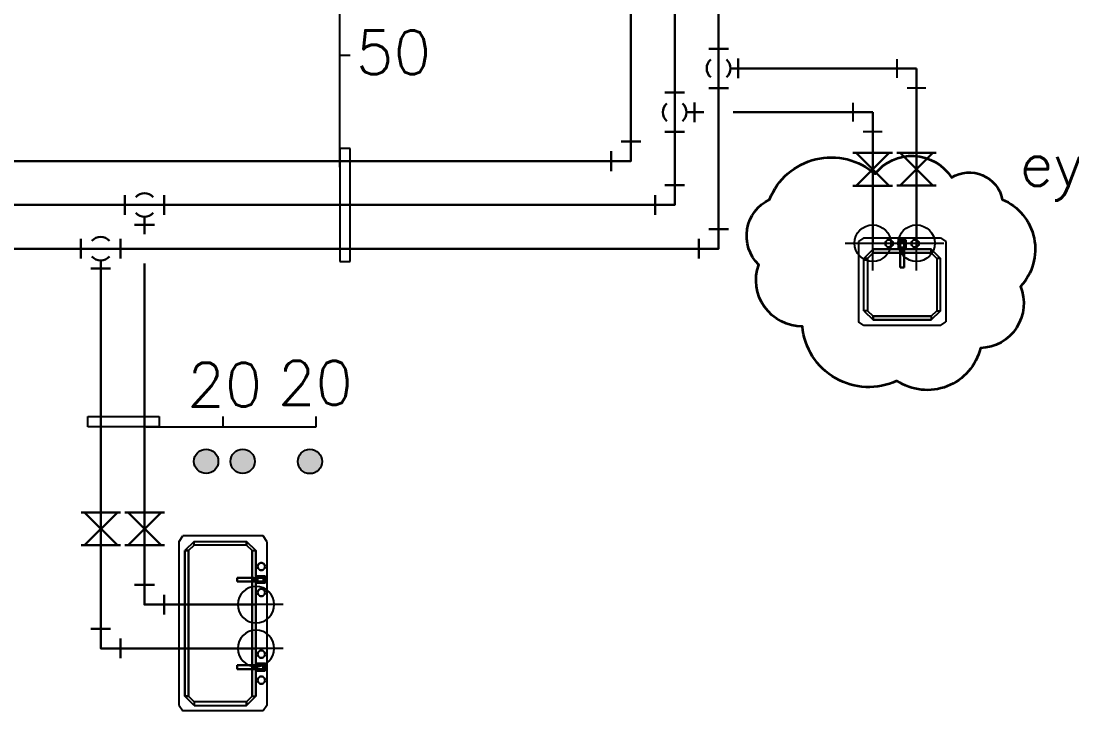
# Model space of a CAD drawing. Header units: millimetres. Extents: x 98929 to 11941380, y 952 to 54154.
# Drawn here: x 261771 to 268967, y 25506 to 30232 of the extents above; entities that cross this region are included whole.
import ezdxf
from ezdxf.enums import TextEntityAlignment as Align

# ---------------------------------------------------------------- set-up
doc = ezdxf.new("R2010")
doc.units = ezdxf.units.MM
doc.linetypes.add('HIDDEN', pattern=[0.375, 0.25, -0.125])
doc.linetypes.add('PHANTOM', pattern=[63.5, 31.75, -6.35, 6.35, -6.35, 6.35, -6.35])
for name, color, linetype, lineweight in [('-급수', 3, 'Continuous', 30), ('-급탕', 2, 'Continuous', 30), ('-환탕', 4, 'Continuous', 30)]:
    doc.layers.add(name, color=color, linetype=linetype, lineweight=lineweight)
for name, color, linetype in [('1', 1, 'Continuous'), ('5TXT', 7, 'Continuous'), ('ex', 1, 'Continuous'), ('pipe', 3, 'Continuous'), ('VENT', 7, 'HIDDEN'), ('Y', 2, 'Continuous'), ('빌트인', 8, 'Continuous')]:
    doc.layers.add(name, color=color, linetype=linetype)
doc.styles.add('굴림', font='simple.shx', dxfattribs={"bigfont": 'whgtxt.shx'})

# ---------------------------------------------------------------- blocks, each defined once
blk = doc.blocks.new('SINK3')
at = {"layer": '빌트인', "linetype": 'Continuous'}
for p, q in [((-561.9, 0), (-600, -25.4)), ((-561.9, 0), (561.9, 0)), ((561.9, 0), (600, -25.4)), ((-600, -25.4), (-600, -574.6)), ((-413.7, -31.6), (-414.5, -38.2)), ((-414.5, -38.2), (-413.7, -31.6)), ((-413.7, -31.6), (-414.5, -38.2)), ((-414.5, -38.2), (-413.7, -31.6)), ((-414.5, -38.2), (-414.5, -38.2)), ((-414.5, -38.2), (-413.7, -44.8)), ((-414.5, -38.2), (-414.5, -38.2)), ((-413.7, -44.8), (-414.5, -38.2)), ((-414.5, -38.2), (-413.7, -44.8)), ((-413.7, -44.8), (-414.5, -38.2)), ((-411.1, -25.4), (-413.7, -31.6)), ((-413.7, -31.6), (-411.1, -25.4)), ((-411.1, -25.4), (-413.7, -31.6)), ((-413.7, -31.6), (-411.1, -25.4)), ((-413.7, -31.6), (-413.7, -31.6)), ((-413.7, -31.6), (-413.7, -31.6)), ((-413.7, -44.8), (-413.7, -44.8)), ((-413.7, -44.8), (-411.1, -51)), ((-413.7, -44.8), (-413.7, -44.8)), ((-411.1, -51), (-413.7, -44.8)), ((-413.7, -44.8), (-411.1, -51)), ((-411.1, -51), (-413.7, -44.8)), ((-407.1, -20.2), (-411.1, -25.4)), ((-411.1, -25.4), (-407.1, -20.2)), ((-407.1, -20.2), (-411.1, -25.4)), ((-411.1, -25.4), (-407.1, -20.2)), ((-411.1, -25.4), (-411.1, -25.4)), ((-411.1, -25.4), (-411.1, -25.4)), ((-411.1, -51), (-411.1, -51)), ((-411.1, -51), (-407.1, -56.2)), ((-411.1, -51), (-411.1, -51)), ((-407.1, -56.2), (-411.1, -51)), ((-411.1, -51), (-407.1, -56.2)), ((-407.1, -56.2), (-411.1, -51)), ((-401.8, -16.2), (-407.1, -20.2)), ((-407.1, -20.2), (-401.8, -16.2)), ((-401.8, -16.2), (-407.1, -20.2)), ((-407.1, -20.2), (-401.8, -16.2)), ((-407.1, -20.2), (-407.1, -20.2)), ((-407.1, -20.2), (-407.1, -20.2)), ((-407.1, -56.2), (-407.1, -56.2)), ((-407.1, -56.2), (-401.8, -60.2)), ((-407.1, -56.2), (-407.1, -56.2)), ((-401.8, -60.2), (-407.1, -56.2)), ((-407.1, -56.2), (-401.8, -60.2)), ((-401.8, -60.2), (-407.1, -56.2)), ((-395.6, -13.6), (-401.8, -16.2)), ((-401.8, -16.2), (-395.6, -13.6)), ((-395.6, -13.6), (-401.8, -16.2)), ((-401.8, -16.2), (-395.6, -13.6)), ((-401.8, -16.2), (-401.8, -16.2)), ((-401.8, -16.2), (-401.8, -16.2)), ((-401.8, -60.2), (-401.8, -60.2)), ((-401.8, -60.2), (-395.6, -62.8)), ((-401.8, -60.2), (-401.8, -60.2)), ((-395.6, -62.8), (-401.8, -60.2)), ((-401.8, -60.2), (-395.6, -62.8)), ((-395.6, -62.8), (-401.8, -60.2)), ((-389.1, -12.8), (-395.6, -13.6)), ((-395.6, -13.6), (-389.1, -12.8)), ((-389.1, -12.8), (-395.6, -13.6)), ((-395.6, -13.6), (-389.1, -12.8)), ((-395.6, -13.6), (-395.6, -13.6)), ((-395.6, -13.6), (-395.6, -13.6)), ((-395.6, -62.8), (-395.6, -62.8)), ((-395.6, -62.8), (-389.1, -63.6)), ((-395.6, -62.8), (-395.6, -62.8)), ((-389.1, -63.6), (-395.6, -62.8)), ((-395.6, -62.8), (-389.1, -63.6)), ((-389.1, -63.6), (-395.6, -62.8)), ((-382.5, -13.6), (-389.1, -12.8)), ((-389.1, -12.8), (-389.1, -12.8)), ((-389.1, -12.8), (-382.5, -13.6)), ((-382.5, -13.6), (-389.1, -12.8)), ((-389.1, -12.8), (-382.5, -13.6)), ((-389.1, -12.8), (-389.1, -12.8)), ((-389.1, -63.6), (-382.5, -62.8)), ((-382.5, -62.8), (-389.1, -63.6)), ((-389.1, -63.6), (-382.5, -62.8)), ((-382.5, -62.8), (-389.1, -63.6)), ((-389.1, -63.6), (-389.1, -63.6)), ((-389.1, -63.6), (-389.1, -63.6)), ((-376.3, -16.2), (-382.5, -13.6)), ((-382.5, -13.6), (-382.5, -13.6)), ((-382.5, -13.6), (-376.3, -16.2)), ((-376.3, -16.2), (-382.5, -13.6)), ((-382.5, -13.6), (-376.3, -16.2)), ((-382.5, -13.6), (-382.5, -13.6)), ((-382.5, -62.8), (-376.3, -60.2)), ((-376.3, -60.2), (-382.5, -62.8)), ((-382.5, -62.8), (-376.3, -60.2)), ((-376.3, -60.2), (-382.5, -62.8)), ((-382.5, -62.8), (-382.5, -62.8)), ((-382.5, -62.8), (-382.5, -62.8)), ((-371.1, -20.2), (-376.3, -16.2)), ((-376.3, -16.2), (-376.3, -16.2)), ((-376.3, -16.2), (-371.1, -20.2)), ((-371.1, -20.2), (-376.3, -16.2)), ((-376.3, -16.2), (-371.1, -20.2)), ((-376.3, -16.2), (-376.3, -16.2)), ((-376.3, -60.2), (-371.1, -56.2)), ((-371.1, -56.2), (-376.3, -60.2)), ((-376.3, -60.2), (-371.1, -56.2)), ((-371.1, -56.2), (-376.3, -60.2)), ((-376.3, -60.2), (-376.3, -60.2)), ((-376.3, -60.2), (-376.3, -60.2)), ((-367.1, -25.4), (-371.1, -20.2)), ((-371.1, -20.2), (-371.1, -20.2)), ((-371.1, -20.2), (-367.1, -25.4)), ((-367.1, -25.4), (-371.1, -20.2)), ((-371.1, -20.2), (-367.1, -25.4)), ((-371.1, -20.2), (-371.1, -20.2)), ((-371.1, -56.2), (-367.1, -51)), ((-367.1, -51), (-371.1, -56.2)), ((-371.1, -56.2), (-367.1, -51)), ((-367.1, -51), (-371.1, -56.2)), ((-371.1, -56.2), (-371.1, -56.2)), ((-371.1, -56.2), (-371.1, -56.2)), ((-364.5, -31.6), (-367.1, -25.4)), ((-367.1, -25.4), (-367.1, -25.4)), ((-367.1, -25.4), (-364.5, -31.6)), ((-364.5, -31.6), (-367.1, -25.4)), ((-367.1, -25.4), (-364.5, -31.6)), ((-367.1, -25.4), (-367.1, -25.4)), ((-367.1, -51), (-364.5, -44.8)), ((-364.5, -44.8), (-367.1, -51)), ((-367.1, -51), (-364.5, -44.8)), ((-364.5, -44.8), (-367.1, -51)), ((-367.1, -51), (-367.1, -51)), ((-367.1, -51), (-367.1, -51)), ((-363.6, -38.2), (-364.5, -31.6)), ((-364.5, -31.6), (-364.5, -31.6)), ((-364.5, -31.6), (-363.6, -38.2)), ((-363.6, -38.2), (-364.5, -31.6)), ((-364.5, -31.6), (-363.6, -38.2)), ((-364.5, -31.6), (-364.5, -31.6)), ((-364.5, -44.8), (-363.6, -38.2)), ((-363.6, -38.2), (-364.5, -44.8)), ((-364.5, -44.8), (-363.6, -38.2)), ((-363.6, -38.2), (-364.5, -44.8)), ((-364.5, -44.8), (-364.5, -44.8)), ((-364.5, -44.8), (-364.5, -44.8)), ((-363.6, -38.2), (-363.6, -38.2)), ((-363.6, -38.2), (-363.6, -38.2)), ((-312.8, -25.4), (-325.4, -12.8)), ((-325.4, -12.8), (-274.6, -12.8)), ((-325.4, -76.4), (-325.4, -12.8)), ((-312.8, -25.4), (-325.4, -12.8)), ((-325.4, -76.4), (-312.8, -63.6)), ((-312.8, -63.6), (-325.4, -76.4)), ((-312.8, -89.1), (-312.8, -25.4)), ((-312.8, -25.4), (-287.2, -25.4)), ((-312.8, -25.4), (-312.8, -63.6)), ((-312.8, -89.1), (-312.8, -25.4)), ((-312.8, -25.4), (-287.2, -25.4)), ((-312.8, -101.8), (-312.8, -63.6)), ((-312.8, -63.6), (-287.2, -63.6)), ((-312.8, -101.8), (-312.8, -63.6)), ((-312.8, -63.6), (-287.2, -63.6)), ((-287.2, -25.4), (-274.6, -12.8)), ((-287.2, -25.4), (-274.6, -12.8)), ((-287.2, -25.4), (-287.2, -89.1)), ((-287.2, -25.4), (-287.2, -63.6)), ((-287.2, -89.1), (-287.2, -25.4)), ((-287.2, -63.6), (-287.2, -101.8)), ((-287.2, -63.6), (-287.2, -101.8)), ((-287.2, -63.6), (-274.6, -76.4)), ((-274.6, -76.4), (-287.2, -63.6)), ((-274.6, -12.8), (-274.6, -76.4)), ((-235.5, -31.6), (-236.4, -38.2)), ((-236.4, -38.2), (-235.5, -31.6)), ((-235.5, -31.6), (-236.4, -38.2)), ((-236.4, -38.2), (-235.5, -31.6)), ((-236.4, -38.2), (-236.4, -38.2)), ((-236.4, -38.2), (-235.5, -44.8)), ((-236.4, -38.2), (-236.4, -38.2)), ((-235.5, -44.8), (-236.4, -38.2)), ((-236.4, -38.2), (-235.5, -44.8)), ((-235.5, -44.8), (-236.4, -38.2)), ((-232.9, -25.4), (-235.5, -31.6)), ((-235.5, -31.6), (-232.9, -25.4)), ((-232.9, -25.4), (-235.5, -31.6)), ((-235.5, -31.6), (-232.9, -25.4)), ((-235.5, -31.6), (-235.5, -31.6)), ((-235.5, -31.6), (-235.5, -31.6)), ((-235.5, -44.8), (-235.5, -44.8)), ((-235.5, -44.8), (-232.9, -51)), ((-235.5, -44.8), (-235.5, -44.8)), ((-232.9, -51), (-235.5, -44.8)), ((-235.5, -44.8), (-232.9, -51)), ((-232.9, -51), (-235.5, -44.8)), ((-228.9, -20.2), (-232.9, -25.4)), ((-232.9, -25.4), (-228.9, -20.2)), ((-228.9, -20.2), (-232.9, -25.4)), ((-232.9, -25.4), (-228.9, -20.2)), ((-232.9, -25.4), (-232.9, -25.4)), ((-232.9, -25.4), (-232.9, -25.4)), ((-232.9, -51), (-232.9, -51)), ((-232.9, -51), (-228.9, -56.2)), ((-232.9, -51), (-232.9, -51)), ((-228.9, -56.2), (-232.9, -51)), ((-232.9, -51), (-228.9, -56.2)), ((-228.9, -56.2), (-232.9, -51)), ((-223.7, -16.2), (-228.9, -20.2)), ((-228.9, -20.2), (-223.7, -16.2)), ((-223.7, -16.2), (-228.9, -20.2)), ((-228.9, -20.2), (-223.7, -16.2)), ((-228.9, -20.2), (-228.9, -20.2)), ((-228.9, -20.2), (-228.9, -20.2)), ((-228.9, -56.2), (-228.9, -56.2)), ((-228.9, -56.2), (-223.7, -60.2)), ((-228.9, -56.2), (-228.9, -56.2)), ((-223.7, -60.2), (-228.9, -56.2)), ((-228.9, -56.2), (-223.7, -60.2)), ((-223.7, -60.2), (-228.9, -56.2)), ((-217.5, -13.6), (-223.7, -16.2)), ((-223.7, -16.2), (-217.5, -13.6)), ((-217.5, -13.6), (-223.7, -16.2)), ((-223.7, -16.2), (-217.5, -13.6)), ((-223.7, -16.2), (-223.7, -16.2)), ((-223.7, -16.2), (-223.7, -16.2)), ((-223.7, -60.2), (-223.7, -60.2)), ((-223.7, -60.2), (-217.5, -62.8)), ((-223.7, -60.2), (-223.7, -60.2)), ((-217.5, -62.8), (-223.7, -60.2)), ((-223.7, -60.2), (-217.5, -62.8)), ((-217.5, -62.8), (-223.7, -60.2)), ((-210.9, -12.8), (-217.5, -13.6)), ((-217.5, -13.6), (-210.9, -12.8)), ((-210.9, -12.8), (-217.5, -13.6)), ((-217.5, -13.6), (-210.9, -12.8)), ((-217.5, -13.6), (-217.5, -13.6)), ((-217.5, -13.6), (-217.5, -13.6)), ((-217.5, -62.8), (-217.5, -62.8)), ((-217.5, -62.8), (-210.9, -63.6)), ((-217.5, -62.8), (-217.5, -62.8)), ((-217.5, -62.8), (-210.9, -63.6)), ((-210.9, -63.6), (-217.5, -62.8)), ((-217.5, -62.8), (-210.9, -63.6)), ((-204.4, -13.6), (-210.9, -12.8)), ((-210.9, -12.8), (-210.9, -12.8)), ((-210.9, -12.8), (-204.4, -13.6)), ((-204.4, -13.6), (-210.9, -12.8)), ((-210.9, -12.8), (-204.4, -13.6)), ((-210.9, -12.8), (-210.9, -12.8)), ((-210.9, -63.6), (-204.4, -62.8)), ((-204.4, -62.8), (-210.9, -63.6)), ((-210.9, -63.6), (-204.4, -62.8)), ((-204.4, -62.8), (-210.9, -63.6)), ((-210.9, -63.6), (-210.9, -63.6)), ((-210.9, -63.6), (-210.9, -63.6)), ((-198.2, -16.2), (-204.4, -13.6)), ((-204.4, -13.6), (-204.4, -13.6)), ((-204.4, -13.6), (-198.2, -16.2)), ((-198.2, -16.2), (-204.4, -13.6)), ((-204.4, -13.6), (-198.2, -16.2)), ((-204.4, -13.6), (-204.4, -13.6)), ((-204.4, -62.8), (-198.2, -60.2)), ((-198.2, -60.2), (-204.4, -62.8)), ((-204.4, -62.8), (-198.2, -60.2)), ((-198.2, -60.2), (-204.4, -62.8)), ((-204.4, -62.8), (-204.4, -62.8)), ((-204.4, -62.8), (-204.4, -62.8)), ((-192.9, -20.2), (-198.2, -16.2)), ((-198.2, -16.2), (-198.2, -16.2)), ((-198.2, -16.2), (-192.9, -20.2)), ((-192.9, -20.2), (-198.2, -16.2)), ((-198.2, -16.2), (-192.9, -20.2)), ((-198.2, -16.2), (-198.2, -16.2)), ((-198.2, -60.2), (-192.9, -56.2)), ((-192.9, -56.2), (-198.2, -60.2)), ((-198.2, -60.2), (-192.9, -56.2)), ((-192.9, -56.2), (-198.2, -60.2)), ((-198.2, -60.2), (-198.2, -60.2)), ((-198.2, -60.2), (-198.2, -60.2)), ((-188.9, -25.4), (-192.9, -20.2)), ((-192.9, -20.2), (-192.9, -20.2)), ((-192.9, -20.2), (-188.9, -25.4)), ((-188.9, -25.4), (-192.9, -20.2)), ((-192.9, -20.2), (-188.9, -25.4)), ((-192.9, -20.2), (-192.9, -20.2)), ((-192.9, -56.2), (-188.9, -51)), ((-188.9, -51), (-192.9, -56.2)), ((-192.9, -56.2), (-188.9, -51)), ((-188.9, -51), (-192.9, -56.2)), ((-192.9, -56.2), (-192.9, -56.2)), ((-192.9, -56.2), (-192.9, -56.2)), ((-186.3, -31.6), (-188.9, -25.4)), ((-188.9, -25.4), (-188.9, -25.4)), ((-188.9, -25.4), (-186.3, -31.6)), ((-186.3, -31.6), (-188.9, -25.4)), ((-188.9, -25.4), (-186.3, -31.6)), ((-188.9, -25.4), (-188.9, -25.4)), ((-188.9, -51), (-186.3, -44.8)), ((-186.3, -44.8), (-188.9, -51)), ((-188.9, -51), (-186.3, -44.8)), ((-186.3, -44.8), (-188.9, -51)), ((-188.9, -51), (-188.9, -51)), ((-188.9, -51), (-188.9, -51)), ((-185.5, -38.2), (-186.3, -31.6)), ((-186.3, -31.6), (-186.3, -31.6)), ((-186.3, -31.6), (-185.5, -38.2)), ((-185.5, -38.2), (-186.3, -31.6)), ((-186.3, -31.6), (-185.5, -38.2)), ((-186.3, -31.6), (-186.3, -31.6)), ((-186.3, -44.8), (-185.5, -38.2)), ((-185.5, -38.2), (-186.3, -44.8)), ((-186.3, -44.8), (-185.5, -38.2)), ((-185.5, -38.2), (-186.3, -44.8)), ((-186.3, -44.8), (-186.3, -44.8)), ((-186.3, -44.8), (-186.3, -44.8)), ((-185.5, -38.2), (-185.5, -38.2)), ((-185.5, -38.2), (-185.5, -38.2)), ((185.5, -38.2), (186.3, -31.6)), ((186.3, -31.6), (185.5, -38.2)), ((185.5, -38.2), (186.3, -31.6)), ((186.3, -31.6), (185.5, -38.2)), ((186.3, -44.8), (185.5, -38.2)), ((185.5, -38.2), (185.5, -38.2)), ((185.5, -38.2), (186.3, -44.8)), ((186.3, -44.8), (185.5, -38.2)), ((185.5, -38.2), (186.3, -44.8)), ((185.5, -38.2), (185.5, -38.2)), ((186.3, -31.6), (188.9, -25.4)), ((188.9, -25.4), (186.3, -31.6)), ((186.3, -31.6), (188.9, -25.4)), ((188.9, -25.4), (186.3, -31.6)), ((186.3, -31.6), (186.3, -31.6)), ((186.3, -31.6), (186.3, -31.6)), ((188.9, -51), (186.3, -44.8)), ((186.3, -44.8), (186.3, -44.8)), ((186.3, -44.8), (188.9, -51)), ((188.9, -51), (186.3, -44.8)), ((186.3, -44.8), (188.9, -51)), ((186.3, -44.8), (186.3, -44.8)), ((188.9, -25.4), (192.9, -20.2)), ((192.9, -20.2), (188.9, -25.4)), ((188.9, -25.4), (192.9, -20.2)), ((192.9, -20.2), (188.9, -25.4)), ((188.9, -25.4), (188.9, -25.4)), ((188.9, -25.4), (188.9, -25.4)), ((192.9, -56.2), (188.9, -51)), ((188.9, -51), (188.9, -51)), ((188.9, -51), (192.9, -56.2)), ((192.9, -56.2), (188.9, -51)), ((188.9, -51), (192.9, -56.2)), ((188.9, -51), (188.9, -51)), ((192.9, -20.2), (198.2, -16.2)), ((198.2, -16.2), (192.9, -20.2)), ((192.9, -20.2), (198.2, -16.2)), ((198.2, -16.2), (192.9, -20.2)), ((192.9, -20.2), (192.9, -20.2)), ((192.9, -20.2), (192.9, -20.2)), ((198.2, -60.2), (192.9, -56.2)), ((192.9, -56.2), (192.9, -56.2)), ((192.9, -56.2), (198.2, -60.2)), ((198.2, -60.2), (192.9, -56.2)), ((192.9, -56.2), (198.2, -60.2)), ((192.9, -56.2), (192.9, -56.2)), ((198.2, -16.2), (204.4, -13.6)), ((204.4, -13.6), (198.2, -16.2)), ((198.2, -16.2), (204.4, -13.6)), ((204.4, -13.6), (198.2, -16.2)), ((198.2, -16.2), (198.2, -16.2)), ((198.2, -16.2), (198.2, -16.2)), ((204.4, -62.8), (198.2, -60.2)), ((198.2, -60.2), (198.2, -60.2)), ((198.2, -60.2), (204.4, -62.8)), ((204.4, -62.8), (198.2, -60.2)), ((198.2, -60.2), (204.4, -62.8)), ((198.2, -60.2), (198.2, -60.2)), ((204.4, -13.6), (210.9, -12.8)), ((210.9, -12.8), (204.4, -13.6)), ((204.4, -13.6), (210.9, -12.8)), ((210.9, -12.8), (204.4, -13.6)), ((204.4, -13.6), (204.4, -13.6)), ((204.4, -13.6), (204.4, -13.6)), ((210.9, -63.6), (204.4, -62.8)), ((204.4, -62.8), (204.4, -62.8)), ((204.4, -62.8), (210.9, -63.6)), ((210.9, -63.6), (204.4, -62.8)), ((204.4, -62.8), (210.9, -63.6)), ((204.4, -62.8), (204.4, -62.8)), ((210.9, -12.8), (210.9, -12.8)), ((210.9, -12.8), (217.5, -13.6)), ((210.9, -12.8), (210.9, -12.8)), ((217.5, -13.6), (210.9, -12.8)), ((210.9, -12.8), (217.5, -13.6)), ((217.5, -13.6), (210.9, -12.8)), ((217.5, -62.8), (210.9, -63.6)), ((217.5, -62.8), (210.9, -63.6)), ((210.9, -63.6), (217.5, -62.8)), ((217.5, -62.8), (210.9, -63.6)), ((210.9, -63.6), (210.9, -63.6)), ((210.9, -63.6), (210.9, -63.6)), ((217.5, -13.6), (217.5, -13.6)), ((217.5, -13.6), (223.7, -16.2)), ((217.5, -13.6), (217.5, -13.6)), ((223.7, -16.2), (217.5, -13.6)), ((217.5, -13.6), (223.7, -16.2)), ((223.7, -16.2), (217.5, -13.6)), ((223.7, -60.2), (217.5, -62.8)), ((217.5, -62.8), (223.7, -60.2)), ((223.7, -60.2), (217.5, -62.8)), ((217.5, -62.8), (223.7, -60.2)), ((217.5, -62.8), (217.5, -62.8)), ((217.5, -62.8), (217.5, -62.8)), ((223.7, -16.2), (223.7, -16.2)), ((223.7, -16.2), (228.9, -20.2)), ((223.7, -16.2), (223.7, -16.2)), ((228.9, -20.2), (223.7, -16.2)), ((223.7, -16.2), (228.9, -20.2)), ((228.9, -20.2), (223.7, -16.2)), ((228.9, -56.2), (223.7, -60.2)), ((223.7, -60.2), (228.9, -56.2)), ((228.9, -56.2), (223.7, -60.2)), ((223.7, -60.2), (228.9, -56.2)), ((223.7, -60.2), (223.7, -60.2)), ((223.7, -60.2), (223.7, -60.2)), ((228.9, -20.2), (228.9, -20.2)), ((228.9, -20.2), (232.9, -25.4)), ((228.9, -20.2), (228.9, -20.2)), ((232.9, -25.4), (228.9, -20.2)), ((228.9, -20.2), (232.9, -25.4)), ((232.9, -25.4), (228.9, -20.2)), ((232.9, -51), (228.9, -56.2)), ((228.9, -56.2), (232.9, -51)), ((232.9, -51), (228.9, -56.2)), ((228.9, -56.2), (232.9, -51)), ((228.9, -56.2), (228.9, -56.2)), ((228.9, -56.2), (228.9, -56.2)), ((232.9, -25.4), (232.9, -25.4)), ((232.9, -25.4), (235.5, -31.6)), ((232.9, -25.4), (232.9, -25.4)), ((235.5, -31.6), (232.9, -25.4)), ((232.9, -25.4), (235.5, -31.6)), ((235.5, -31.6), (232.9, -25.4)), ((235.5, -44.8), (232.9, -51)), ((232.9, -51), (235.5, -44.8)), ((235.5, -44.8), (232.9, -51)), ((232.9, -51), (235.5, -44.8)), ((232.9, -51), (232.9, -51)), ((232.9, -51), (232.9, -51)), ((235.5, -31.6), (235.5, -31.6)), ((235.5, -31.6), (236.4, -38.2)), ((235.5, -31.6), (235.5, -31.6)), ((236.4, -38.2), (235.5, -31.6)), ((235.5, -31.6), (236.4, -38.2)), ((236.4, -38.2), (235.5, -31.6)), ((236.4, -38.2), (235.5, -44.8)), ((235.5, -44.8), (236.4, -38.2)), ((236.4, -38.2), (235.5, -44.8)), ((235.5, -44.8), (236.4, -38.2)), ((235.5, -44.8), (235.5, -44.8)), ((235.5, -44.8), (235.5, -44.8)), ((236.4, -38.2), (236.4, -38.2)), ((236.4, -38.2), (236.4, -38.2)), ((287.2, -25.4), (274.6, -12.8)), ((325.4, -12.8), (274.6, -12.8)), ((274.6, -12.8), (274.6, -76.4)), ((287.2, -25.4), (274.6, -12.8)), ((287.2, -63.6), (274.6, -76.4)), ((274.6, -76.4), (287.2, -63.6)), ((287.2, -25.4), (287.2, -89.1)), ((312.8, -25.4), (287.2, -25.4)), ((287.2, -25.4), (287.2, -63.6)), ((287.2, -89.1), (287.2, -25.4)), ((312.8, -25.4), (287.2, -25.4)), ((287.2, -63.6), (287.2, -101.8)), ((312.8, -63.6), (287.2, -63.6)), ((287.2, -63.6), (287.2, -101.8)), ((312.8, -63.6), (287.2, -63.6)), ((312.8, -25.4), (325.4, -12.8)), ((312.8, -25.4), (325.4, -12.8)), ((312.8, -89.1), (312.8, -25.4)), ((312.8, -25.4), (312.8, -63.6)), ((312.8, -89.1), (312.8, -25.4)), ((312.8, -101.8), (312.8, -63.6)), ((312.8, -101.8), (312.8, -63.6)), ((325.4, -76.4), (312.8, -63.6)), ((312.8, -63.6), (325.4, -76.4)), ((325.4, -76.4), (325.4, -12.8)), ((363.6, -38.2), (364.5, -31.6)), ((364.5, -31.6), (363.6, -38.2)), ((363.6, -38.2), (364.5, -31.6)), ((364.5, -31.6), (363.6, -38.2)), ((364.5, -44.8), (363.6, -38.2)), ((363.6, -38.2), (363.6, -38.2)), ((363.6, -38.2), (364.5, -44.8)), ((364.5, -44.8), (363.6, -38.2)), ((363.6, -38.2), (364.5, -44.8)), ((363.6, -38.2), (363.6, -38.2)), ((364.5, -31.6), (367.1, -25.4)), ((367.1, -25.4), (364.5, -31.6)), ((364.5, -31.6), (367.1, -25.4)), ((367.1, -25.4), (364.5, -31.6)), ((364.5, -31.6), (364.5, -31.6)), ((364.5, -31.6), (364.5, -31.6)), ((367.1, -51), (364.5, -44.8)), ((364.5, -44.8), (364.5, -44.8)), ((364.5, -44.8), (367.1, -51)), ((367.1, -51), (364.5, -44.8)), ((364.5, -44.8), (367.1, -51)), ((364.5, -44.8), (364.5, -44.8)), ((367.1, -25.4), (371.1, -20.2)), ((371.1, -20.2), (367.1, -25.4)), ((367.1, -25.4), (371.1, -20.2)), ((371.1, -20.2), (367.1, -25.4)), ((367.1, -25.4), (367.1, -25.4)), ((367.1, -25.4), (367.1, -25.4)), ((371.1, -56.2), (367.1, -51)), ((367.1, -51), (367.1, -51)), ((367.1, -51), (371.1, -56.2)), ((371.1, -56.2), (367.1, -51)), ((367.1, -51), (371.1, -56.2)), ((367.1, -51), (367.1, -51)), ((371.1, -20.2), (376.3, -16.2)), ((376.3, -16.2), (371.1, -20.2)), ((371.1, -20.2), (376.3, -16.2)), ((376.3, -16.2), (371.1, -20.2)), ((371.1, -20.2), (371.1, -20.2)), ((371.1, -20.2), (371.1, -20.2)), ((376.3, -60.2), (371.1, -56.2)), ((371.1, -56.2), (371.1, -56.2)), ((371.1, -56.2), (376.3, -60.2)), ((376.3, -60.2), (371.1, -56.2)), ((371.1, -56.2), (376.3, -60.2)), ((371.1, -56.2), (371.1, -56.2)), ((376.3, -16.2), (382.5, -13.6)), ((382.5, -13.6), (376.3, -16.2)), ((376.3, -16.2), (382.5, -13.6)), ((382.5, -13.6), (376.3, -16.2)), ((376.3, -16.2), (376.3, -16.2)), ((376.3, -16.2), (376.3, -16.2)), ((382.5, -62.8), (376.3, -60.2)), ((376.3, -60.2), (376.3, -60.2)), ((376.3, -60.2), (382.5, -62.8)), ((382.5, -62.8), (376.3, -60.2)), ((376.3, -60.2), (382.5, -62.8)), ((376.3, -60.2), (376.3, -60.2)), ((382.5, -13.6), (389.1, -12.8)), ((389.1, -12.8), (382.5, -13.6)), ((382.5, -13.6), (389.1, -12.8)), ((389.1, -12.8), (382.5, -13.6)), ((382.5, -13.6), (382.5, -13.6)), ((382.5, -13.6), (382.5, -13.6)), ((389.1, -63.6), (382.5, -62.8)), ((382.5, -62.8), (382.5, -62.8)), ((382.5, -62.8), (389.1, -63.6)), ((389.1, -63.6), (382.5, -62.8)), ((382.5, -62.8), (389.1, -63.6)), ((382.5, -62.8), (382.5, -62.8)), ((389.1, -12.8), (389.1, -12.8)), ((389.1, -12.8), (395.6, -13.6)), ((389.1, -12.8), (389.1, -12.8)), ((395.6, -13.6), (389.1, -12.8)), ((389.1, -12.8), (395.6, -13.6)), ((395.6, -13.6), (389.1, -12.8)), ((395.6, -62.8), (389.1, -63.6)), ((389.1, -63.6), (395.6, -62.8)), ((395.6, -62.8), (389.1, -63.6)), ((389.1, -63.6), (395.6, -62.8)), ((389.1, -63.6), (389.1, -63.6)), ((389.1, -63.6), (389.1, -63.6)), ((395.6, -13.6), (395.6, -13.6)), ((395.6, -13.6), (401.8, -16.2)), ((395.6, -13.6), (395.6, -13.6)), ((401.8, -16.2), (395.6, -13.6)), ((395.6, -13.6), (401.8, -16.2)), ((401.8, -16.2), (395.6, -13.6)), ((401.8, -60.2), (395.6, -62.8)), ((395.6, -62.8), (401.8, -60.2)), ((401.8, -60.2), (395.6, -62.8)), ((395.6, -62.8), (401.8, -60.2)), ((395.6, -62.8), (395.6, -62.8)), ((395.6, -62.8), (395.6, -62.8)), ((401.8, -16.2), (401.8, -16.2)), ((401.8, -16.2), (407.1, -20.2)), ((401.8, -16.2), (401.8, -16.2)), ((407.1, -20.2), (401.8, -16.2)), ((401.8, -16.2), (407.1, -20.2)), ((407.1, -20.2), (401.8, -16.2)), ((407.1, -56.2), (401.8, -60.2)), ((401.8, -60.2), (407.1, -56.2)), ((407.1, -56.2), (401.8, -60.2)), ((401.8, -60.2), (407.1, -56.2)), ((401.8, -60.2), (401.8, -60.2)), ((401.8, -60.2), (401.8, -60.2)), ((407.1, -20.2), (407.1, -20.2)), ((407.1, -20.2), (411.1, -25.4)), ((407.1, -20.2), (407.1, -20.2)), ((411.1, -25.4), (407.1, -20.2)), ((407.1, -20.2), (411.1, -25.4)), ((411.1, -25.4), (407.1, -20.2)), ((411.1, -51), (407.1, -56.2)), ((407.1, -56.2), (411.1, -51)), ((411.1, -51), (407.1, -56.2)), ((407.1, -56.2), (411.1, -51)), ((407.1, -56.2), (407.1, -56.2)), ((407.1, -56.2), (407.1, -56.2)), ((411.1, -25.4), (411.1, -25.4)), ((411.1, -25.4), (413.7, -31.6)), ((411.1, -25.4), (411.1, -25.4)), ((413.7, -31.6), (411.1, -25.4)), ((411.1, -25.4), (413.7, -31.6)), ((413.7, -31.6), (411.1, -25.4)), ((413.7, -44.8), (411.1, -51)), ((411.1, -51), (413.7, -44.8)), ((413.7, -44.8), (411.1, -51)), ((411.1, -51), (413.7, -44.8)), ((411.1, -51), (411.1, -51)), ((411.1, -51), (411.1, -51)), ((413.7, -31.6), (413.7, -31.6)), ((413.7, -31.6), (414.5, -38.2)), ((413.7, -31.6), (413.7, -31.6)), ((414.5, -38.2), (413.7, -31.6)), ((413.7, -31.6), (414.5, -38.2)), ((414.5, -38.2), (413.7, -31.6)), ((414.5, -38.2), (413.7, -44.8)), ((413.7, -44.8), (414.5, -38.2)), ((414.5, -38.2), (413.7, -44.8)), ((413.7, -44.8), (414.5, -38.2)), ((413.7, -44.8), (413.7, -44.8)), ((413.7, -44.8), (413.7, -44.8)), ((414.5, -38.2), (414.5, -38.2)), ((414.5, -38.2), (414.5, -38.2)), ((600, -25.4), (600, -574.6)), ((-498.2, -76.4), (-561.9, -140.1)), ((-561.9, -140.1), (-498.2, -76.4)), ((-561.9, -498.2), (-561.9, -140.1)), ((-561.9, -140.1), (-536.4, -140.1)), ((-561.9, -498.2), (-561.9, -140.1)), ((-536.4, -140.1), (-561.9, -140.1)), ((-536.4, -140.1), (-498.2, -101.8)), ((-498.2, -101.8), (-536.4, -140.1)), ((-536.4, -140.1), (-536.4, -498.2)), ((-536.4, -140.1), (-536.4, -498.2)), ((498.2, -76.4), (-498.2, -76.4)), ((-498.2, -101.8), (-498.2, -76.4)), ((-498.2, -76.4), (498.2, -76.4)), ((-498.2, -101.8), (-498.2, -76.4)), ((-498.2, -101.8), (498.2, -101.8)), ((498.2, -101.8), (-498.2, -101.8)), ((-274.6, -76.4), (-325.4, -76.4)), ((-312.8, -89.1), (-312.8, -203.6)), ((-287.2, -89.1), (-312.8, -89.1)), ((-287.2, -89.1), (-312.8, -89.1)), ((-312.8, -89.1), (-312.8, -101.8)), ((-312.8, -101.8), (-312.8, -89.1)), ((-312.8, -89.1), (-312.8, -203.6)), ((-312.8, -101.8), (-312.8, -203.6)), ((-312.8, -101.8), (-287.2, -101.8)), ((-287.2, -101.8), (-312.8, -101.8)), ((-312.8, -203.6), (-312.8, -101.8)), ((-287.2, -203.6), (-287.2, -89.1)), ((-287.2, -101.8), (-287.2, -89.1)), ((-287.2, -89.1), (-287.2, -203.6)), ((-287.2, -101.8), (-287.2, -89.1)), ((-287.2, -203.6), (-287.2, -101.8)), ((-287.2, -203.6), (-287.2, -101.8)), ((274.6, -76.4), (325.4, -76.4)), ((287.2, -203.6), (287.2, -89.1)), ((287.2, -89.1), (312.8, -89.1)), ((287.2, -89.1), (312.8, -89.1)), ((287.2, -101.8), (287.2, -89.1)), ((287.2, -89.1), (287.2, -203.6)), ((287.2, -101.8), (287.2, -89.1)), ((287.2, -203.6), (287.2, -101.8)), ((312.8, -101.8), (287.2, -101.8)), ((287.2, -101.8), (312.8, -101.8)), ((287.2, -203.6), (287.2, -101.8)), ((312.8, -89.1), (312.8, -203.6)), ((312.8, -89.1), (312.8, -101.8)), ((312.8, -101.8), (312.8, -89.1)), ((312.8, -89.1), (312.8, -203.6)), ((312.8, -101.8), (312.8, -203.6)), ((312.8, -203.6), (312.8, -101.8)), ((498.2, -76.4), (561.9, -140.1)), ((498.2, -101.8), (498.2, -76.4)), ((561.9, -140.1), (498.2, -76.4)), ((498.2, -101.8), (498.2, -76.4)), ((536.4, -140.1), (498.2, -101.8)), ((498.2, -101.8), (536.4, -140.1)), ((536.4, -140.1), (536.4, -498.2)), ((536.4, -140.1), (536.4, -498.2)), ((561.9, -140.1), (536.4, -140.1)), ((536.4, -140.1), (561.9, -140.1)), ((561.9, -498.2), (561.9, -140.1)), ((561.9, -498.2), (561.9, -140.1)), ((-312.8, -203.6), (-287.2, -203.6)), ((-312.8, -203.6), (-287.2, -203.6)), ((-312.8, -203.6), (-312.8, -203.6)), ((-287.2, -203.6), (-312.8, -203.6)), ((-312.8, -203.6), (-287.2, -203.6)), ((-312.8, -203.6), (-312.8, -203.6)), ((-287.2, -203.6), (-287.2, -203.6)), ((-287.2, -203.6), (-287.2, -203.6)), ((312.8, -203.6), (287.2, -203.6)), ((312.8, -203.6), (287.2, -203.6)), ((287.2, -203.6), (312.8, -203.6)), ((287.2, -203.6), (287.2, -203.6)), ((312.8, -203.6), (287.2, -203.6)), ((287.2, -203.6), (287.2, -203.6)), ((312.8, -203.6), (312.8, -203.6)), ((312.8, -203.6), (312.8, -203.6)), ((-561.9, -498.2), (-498.2, -561.9)), ((-536.4, -498.2), (-561.9, -498.2)), ((-561.9, -498.2), (-498.2, -561.9)), ((-536.4, -498.2), (-561.9, -498.2)), ((-536.4, -498.2), (-498.2, -536.4)), ((-498.2, -536.4), (-536.4, -498.2)), ((561.9, -498.2), (498.2, -561.9)), ((536.4, -498.2), (498.2, -536.4)), ((561.9, -498.2), (498.2, -561.9)), ((498.2, -536.4), (536.4, -498.2)), ((536.4, -498.2), (561.9, -498.2)), ((536.4, -498.2), (561.9, -498.2)), ((-561.9, -600), (-600, -574.6)), ((498.2, -536.4), (-498.2, -536.4)), ((-498.2, -561.9), (-498.2, -536.4)), ((-498.2, -536.4), (498.2, -536.4)), ((-498.2, -536.4), (-498.2, -561.9)), ((-498.2, -561.9), (498.2, -561.9)), ((498.2, -561.9), (-498.2, -561.9)), ((498.2, -561.9), (498.2, -536.4)), ((498.2, -536.4), (498.2, -561.9)), ((561.9, -600), (600, -574.6)), ((561.9, -600), (-561.9, -600))]:
    blk.add_line(p, q, dxfattribs=at)
blk = doc.blocks.new('P1')
at = {"layer": '1', "color": 1, "linetype": 'Continuous'}
for p, q in [((0, -112.5), (0, 112.5)), ((112.5, 0), (-112.5, 0))]:
    blk.add_line(p, q, dxfattribs=at)
at = {"layer": 'pipe', "color": 2}
blk.add_circle((0, 0), 75, dxfattribs=at)
blk = doc.blocks.new('SINK2')
at = {"layer": '빌트인'}
for p, q in [((-261.9, 600), (-300, 574.6)), ((-261.9, 600), (261.9, 600)), ((261.9, 600), (300, 574.6)), ((-300, 25.4), (-300, 574.6)), ((-198.2, 561.9), (-261.9, 498.2)), ((-261.9, 498.2), (-198.2, 561.9)), ((-236.4, 498.2), (-198.2, 536.4)), ((-198.2, 536.4), (-236.4, 498.2)), ((198.2, 561.9), (-198.2, 561.9)), ((-198.2, 561.9), (198.2, 561.9)), ((-198.2, 536.4), (-198.2, 561.9)), ((-198.2, 536.4), (-198.2, 561.9)), ((-198.2, 536.4), (198.2, 536.4)), ((198.2, 536.4), (-198.2, 536.4)), ((261.9, 498.2), (198.2, 561.9)), ((198.2, 561.9), (198.2, 536.4)), ((261.9, 498.2), (198.2, 561.9)), ((198.2, 536.4), (198.2, 561.9)), ((236.4, 498.2), (198.2, 536.4)), ((198.2, 536.4), (236.4, 498.2)), ((300, 25.4), (300, 574.6)), ((-261.9, 498.2), (-261.9, 140.1)), ((-261.9, 498.2), (-261.9, 140.1)), ((-236.4, 498.2), (-261.9, 498.2)), ((-236.4, 498.2), (-261.9, 498.2)), ((-236.4, 140.1), (-236.4, 498.2)), ((-236.4, 140.1), (-236.4, 498.2)), ((236.4, 140.1), (236.4, 498.2)), ((236.4, 498.2), (261.9, 498.2)), ((236.4, 140.1), (236.4, 498.2)), ((236.4, 498.2), (261.9, 498.2)), ((261.9, 498.2), (261.9, 140.1)), ((261.9, 498.2), (261.9, 140.1)), ((-12.8, 203.6), (-12.8, 89.1)), ((12.8, 203.6), (-12.8, 203.6)), ((-12.8, 203.6), (-12.8, 101.8)), ((12.8, 203.6), (-12.8, 203.6)), ((-12.8, 203.6), (12.8, 203.6)), ((12.8, 203.6), (-12.8, 203.6)), ((-12.8, 203.6), (-12.8, 101.8)), ((-12.8, 89.1), (-12.8, 203.6)), ((12.8, 89.1), (12.8, 203.6)), ((12.8, 101.8), (12.8, 203.6)), ((12.8, 203.6), (12.8, 101.8)), ((12.8, 89.1), (12.8, 203.6)), ((-261.9, 140.1), (-198.2, 76.4)), ((-261.9, 140.1), (-236.4, 140.1)), ((-198.2, 76.4), (-261.9, 140.1)), ((-261.9, 140.1), (-236.4, 140.1)), ((-198.2, 101.8), (-236.4, 140.1)), ((-236.4, 140.1), (-198.2, 101.8)), ((198.2, 101.8), (-198.2, 101.8)), ((-198.2, 101.8), (198.2, 101.8)), ((-198.2, 76.4), (-198.2, 101.8)), ((-198.2, 101.8), (-198.2, 76.4)), ((-198.2, 76.4), (198.2, 76.4)), ((198.2, 76.4), (-198.2, 76.4)), ((-12.8, 63.6), (-25.4, 76.4)), ((-25.4, 76.4), (25.4, 76.4)), ((-25.4, 76.4), (-12.8, 63.6)), ((-25.4, 12.8), (-25.4, 76.4)), ((12.8, 101.8), (-12.8, 101.8)), ((-12.8, 101.8), (12.8, 101.8)), ((-12.8, 63.6), (-12.8, 101.8)), ((-12.8, 101.8), (-12.8, 89.1)), ((-12.8, 101.8), (-12.8, 89.1)), ((-12.8, 63.6), (-12.8, 101.8)), ((-12.8, 89.1), (12.8, 89.1)), ((-12.8, 89.1), (12.8, 89.1)), ((-12.8, 25.4), (-12.8, 89.1)), ((-12.8, 89.1), (-12.8, 25.4)), ((12.8, 101.8), (12.8, 63.6)), ((12.8, 89.1), (12.8, 101.8)), ((12.8, 101.8), (12.8, 63.6)), ((12.8, 101.8), (12.8, 89.1)), ((12.8, 89.1), (12.8, 25.4)), ((12.8, 89.1), (12.8, 25.4)), ((25.4, 76.4), (12.8, 63.6)), ((12.8, 63.6), (25.4, 76.4)), ((25.4, 76.4), (25.4, 12.8)), ((198.2, 76.4), (261.9, 140.1)), ((236.4, 140.1), (198.2, 101.8)), ((261.9, 140.1), (198.2, 76.4)), ((198.2, 101.8), (236.4, 140.1)), ((198.2, 101.8), (198.2, 76.4)), ((198.2, 101.8), (198.2, 76.4)), ((261.9, 140.1), (236.4, 140.1)), ((236.4, 140.1), (261.9, 140.1)), ((-261.9, 0), (-300, 25.4)), ((261.9, 0), (-261.9, 0)), ((-113.7, 44.8), (-114.5, 38.2)), ((-114.5, 38.2), (-113.7, 44.8)), ((-113.7, 44.8), (-114.5, 38.2)), ((-114.5, 38.2), (-113.7, 44.8)), ((-114.5, 38.2), (-113.7, 31.6)), ((-113.7, 31.6), (-114.5, 38.2)), ((-114.5, 38.2), (-113.7, 31.6)), ((-113.7, 31.6), (-114.5, 38.2)), ((-111.1, 51), (-113.7, 44.8)), ((-113.7, 44.8), (-111.1, 51)), ((-111.1, 51), (-113.7, 44.8)), ((-113.7, 44.8), (-111.1, 51)), ((-113.7, 31.6), (-111.1, 25.4)), ((-111.1, 25.4), (-113.7, 31.6)), ((-113.7, 31.6), (-111.1, 25.4)), ((-111.1, 25.4), (-113.7, 31.6)), ((-107.1, 56.2), (-111.1, 51)), ((-111.1, 51), (-107.1, 56.2)), ((-107.1, 56.2), (-111.1, 51)), ((-111.1, 51), (-107.1, 56.2)), ((-111.1, 25.4), (-107.1, 20.2)), ((-107.1, 20.2), (-111.1, 25.4)), ((-111.1, 25.4), (-107.1, 20.2)), ((-107.1, 20.2), (-111.1, 25.4)), ((-101.8, 60.2), (-107.1, 56.2)), ((-107.1, 56.2), (-101.8, 60.2)), ((-101.8, 60.2), (-107.1, 56.2)), ((-107.1, 56.2), (-101.8, 60.2)), ((-107.1, 20.2), (-101.8, 16.2)), ((-101.8, 16.2), (-107.1, 20.2)), ((-107.1, 20.2), (-101.8, 16.2)), ((-101.8, 16.2), (-107.1, 20.2)), ((-95.6, 62.8), (-101.8, 60.2)), ((-101.8, 60.2), (-95.6, 62.8)), ((-95.6, 62.8), (-101.8, 60.2)), ((-101.8, 60.2), (-95.6, 62.8)), ((-101.8, 16.2), (-95.6, 13.6)), ((-95.6, 13.6), (-101.8, 16.2)), ((-101.8, 16.2), (-95.6, 13.6)), ((-95.6, 13.6), (-101.8, 16.2)), ((-89.1, 63.6), (-95.6, 62.8)), ((-95.6, 62.8), (-89.1, 63.6)), ((-89.1, 63.6), (-95.6, 62.8)), ((-95.6, 62.8), (-89.1, 63.6)), ((-95.6, 13.6), (-89.1, 12.8)), ((-89.1, 12.8), (-95.6, 13.6)), ((-95.6, 13.6), (-89.1, 12.8)), ((-89.1, 12.8), (-95.6, 13.6)), ((-82.5, 62.8), (-89.1, 63.6)), ((-82.5, 62.8), (-89.1, 63.6)), ((-89.1, 63.6), (-82.5, 62.8)), ((-82.5, 62.8), (-89.1, 63.6)), ((-89.1, 12.8), (-82.5, 13.6)), ((-82.5, 13.6), (-89.1, 12.8)), ((-89.1, 12.8), (-82.5, 13.6)), ((-82.5, 13.6), (-89.1, 12.8)), ((-76.3, 60.2), (-82.5, 62.8)), ((-82.5, 62.8), (-76.3, 60.2)), ((-76.3, 60.2), (-82.5, 62.8)), ((-82.5, 62.8), (-76.3, 60.2)), ((-82.5, 13.6), (-76.3, 16.2)), ((-76.3, 16.2), (-82.5, 13.6)), ((-82.5, 13.6), (-76.3, 16.2)), ((-76.3, 16.2), (-82.5, 13.6)), ((-71.1, 56.2), (-76.3, 60.2)), ((-76.3, 60.2), (-71.1, 56.2)), ((-71.1, 56.2), (-76.3, 60.2)), ((-76.3, 60.2), (-71.1, 56.2)), ((-76.3, 16.2), (-71.1, 20.2)), ((-71.1, 20.2), (-76.3, 16.2)), ((-76.3, 16.2), (-71.1, 20.2)), ((-71.1, 20.2), (-76.3, 16.2)), ((-67.1, 51), (-71.1, 56.2)), ((-71.1, 56.2), (-67.1, 51)), ((-67.1, 51), (-71.1, 56.2)), ((-71.1, 56.2), (-67.1, 51)), ((-71.1, 20.2), (-67.1, 25.4)), ((-67.1, 25.4), (-71.1, 20.2)), ((-71.1, 20.2), (-67.1, 25.4)), ((-67.1, 25.4), (-71.1, 20.2)), ((-64.5, 44.8), (-67.1, 51)), ((-67.1, 51), (-64.5, 44.8)), ((-64.5, 44.8), (-67.1, 51)), ((-67.1, 51), (-64.5, 44.8)), ((-67.1, 25.4), (-64.5, 31.6)), ((-64.5, 31.6), (-67.1, 25.4)), ((-67.1, 25.4), (-64.5, 31.6)), ((-64.5, 31.6), (-67.1, 25.4)), ((-63.6, 38.2), (-64.5, 44.8)), ((-64.5, 44.8), (-63.6, 38.2)), ((-63.6, 38.2), (-64.5, 44.8)), ((-64.5, 44.8), (-63.6, 38.2)), ((-64.5, 31.6), (-63.6, 38.2)), ((-63.6, 38.2), (-64.5, 31.6)), ((-64.5, 31.6), (-63.6, 38.2)), ((-63.6, 38.2), (-64.5, 31.6)), ((-12.8, 25.4), (-25.4, 12.8)), ((-12.8, 25.4), (-25.4, 12.8)), ((25.4, 12.8), (-25.4, 12.8)), ((12.8, 63.6), (-12.8, 63.6)), ((12.8, 63.6), (-12.8, 63.6)), ((-12.8, 25.4), (-12.8, 63.6)), ((12.8, 25.4), (-12.8, 25.4)), ((12.8, 25.4), (-12.8, 25.4)), ((12.8, 25.4), (12.8, 63.6)), ((12.8, 25.4), (25.4, 12.8)), ((12.8, 25.4), (25.4, 12.8)), ((63.6, 38.2), (64.5, 44.8)), ((64.5, 44.8), (63.6, 38.2)), ((63.6, 38.2), (64.5, 44.8)), ((64.5, 44.8), (63.6, 38.2)), ((63.6, 38.2), (64.5, 31.6)), ((64.5, 31.6), (63.6, 38.2)), ((63.6, 38.2), (64.5, 31.6)), ((64.5, 31.6), (63.6, 38.2)), ((67.1, 51), (64.5, 44.8)), ((64.5, 44.8), (67.1, 51)), ((67.1, 51), (64.5, 44.8)), ((64.5, 44.8), (67.1, 51)), ((64.5, 31.6), (67.1, 25.4)), ((67.1, 25.4), (64.5, 31.6)), ((64.5, 31.6), (67.1, 25.4)), ((67.1, 25.4), (64.5, 31.6)), ((71.1, 56.2), (67.1, 51)), ((67.1, 51), (71.1, 56.2)), ((71.1, 56.2), (67.1, 51)), ((67.1, 51), (71.1, 56.2)), ((67.1, 25.4), (71.1, 20.2)), ((71.1, 20.2), (67.1, 25.4)), ((67.1, 25.4), (71.1, 20.2)), ((71.1, 20.2), (67.1, 25.4)), ((76.3, 60.2), (71.1, 56.2)), ((71.1, 56.2), (76.3, 60.2)), ((76.3, 60.2), (71.1, 56.2)), ((71.1, 56.2), (76.3, 60.2)), ((71.1, 20.2), (76.3, 16.2)), ((76.3, 16.2), (71.1, 20.2)), ((71.1, 20.2), (76.3, 16.2)), ((76.3, 16.2), (71.1, 20.2)), ((82.5, 62.8), (76.3, 60.2)), ((76.3, 60.2), (82.5, 62.8)), ((82.5, 62.8), (76.3, 60.2)), ((76.3, 60.2), (82.5, 62.8)), ((76.3, 16.2), (82.5, 13.6)), ((82.5, 13.6), (76.3, 16.2)), ((76.3, 16.2), (82.5, 13.6)), ((82.5, 13.6), (76.3, 16.2)), ((89.1, 63.6), (82.5, 62.8)), ((82.5, 62.8), (89.1, 63.6)), ((89.1, 63.6), (82.5, 62.8)), ((82.5, 62.8), (89.1, 63.6)), ((82.5, 13.6), (89.1, 12.8)), ((89.1, 12.8), (82.5, 13.6)), ((82.5, 13.6), (89.1, 12.8)), ((89.1, 12.8), (82.5, 13.6)), ((95.6, 62.8), (89.1, 63.6)), ((89.1, 63.6), (95.6, 62.8)), ((95.6, 62.8), (89.1, 63.6)), ((89.1, 63.6), (95.6, 62.8)), ((89.1, 12.8), (95.6, 13.6)), ((95.6, 13.6), (89.1, 12.8)), ((89.1, 12.8), (95.6, 13.6)), ((95.6, 13.6), (89.1, 12.8)), ((101.8, 60.2), (95.6, 62.8)), ((95.6, 62.8), (101.8, 60.2)), ((101.8, 60.2), (95.6, 62.8)), ((95.6, 62.8), (101.8, 60.2)), ((95.6, 13.6), (101.8, 16.2)), ((101.8, 16.2), (95.6, 13.6)), ((95.6, 13.6), (101.8, 16.2)), ((101.8, 16.2), (95.6, 13.6)), ((107.1, 56.2), (101.8, 60.2)), ((101.8, 60.2), (107.1, 56.2)), ((107.1, 56.2), (101.8, 60.2)), ((101.8, 60.2), (107.1, 56.2)), ((101.8, 16.2), (107.1, 20.2)), ((107.1, 20.2), (101.8, 16.2)), ((101.8, 16.2), (107.1, 20.2)), ((107.1, 20.2), (101.8, 16.2)), ((111.1, 51), (107.1, 56.2)), ((107.1, 56.2), (111.1, 51)), ((111.1, 51), (107.1, 56.2)), ((107.1, 56.2), (111.1, 51)), ((107.1, 20.2), (111.1, 25.4)), ((111.1, 25.4), (107.1, 20.2)), ((107.1, 20.2), (111.1, 25.4)), ((111.1, 25.4), (107.1, 20.2)), ((113.7, 44.8), (111.1, 51)), ((111.1, 51), (113.7, 44.8)), ((113.7, 44.8), (111.1, 51)), ((111.1, 51), (113.7, 44.8)), ((111.1, 25.4), (113.7, 31.6)), ((113.7, 31.6), (111.1, 25.4)), ((111.1, 25.4), (113.7, 31.6)), ((113.7, 31.6), (111.1, 25.4)), ((114.5, 38.2), (113.7, 44.8)), ((113.7, 44.8), (114.5, 38.2)), ((114.5, 38.2), (113.7, 44.8)), ((113.7, 44.8), (114.5, 38.2)), ((113.7, 31.6), (114.5, 38.2)), ((114.5, 38.2), (113.7, 31.6)), ((113.7, 31.6), (114.5, 38.2)), ((114.5, 38.2), (113.7, 31.6)), ((261.9, 0), (300, 25.4))]:
    blk.add_line(p, q, dxfattribs=at)
blk = doc.blocks.new('SF31T')
at = {"color": 2, "linetype": 'Continuous'}
for p, q in [((-0.75, 1.5), (0.75, 1.5)), ((1.5, 0.75), (1.5, -0.75)), ((-0.75, -1.5), (0.75, -1.5))]:
    blk.add_line(p, q, dxfattribs=at)
at = {"color": 0, "linetype": 'Continuous'}
for p, q in [((0, 1.5), (0, -1.5)), ((1.5, 0), (0.9, 0))]:
    blk.add_line(p, q, dxfattribs=at)
at = {"color": 2, "linetype": 'Continuous'}
for start, end in [(131.81031, 228.18969), (311.81031, 408.18969)]:
    blk.add_arc((0, 0), 0.9, start, end, dxfattribs=at)
for p in [(0, 1.5), (1.5, 0), (0, -1.5)]:
    blk.add_point(p, dxfattribs=at)
blk = doc.blocks.new('SA20L')
at = {"color": 2, "linetype": 'Continuous'}
for p, q in [((1.591, 0.53), (0.53, 1.591)), ((0.53, -1.591), (1.591, -0.53))]:
    blk.add_line(p, q, dxfattribs=at)
at = {"color": 0, "linetype": 'Continuous'}
blk.add_lwpolyline([(1.061, -1.061), (0, 0), (1.061, 1.061)], dxfattribs=at)
at = {"color": 2, "linetype": 'Continuous'}
for p in [(1.061, 1.061), (1.061, -1.061)]:
    blk.add_point(p, dxfattribs=at)
blk = doc.blocks.new('VALG01')
at = {"color": 3, "linetype": 'Continuous'}
for p, q in [((-1.25, 1.5), (-1.25, -1.5)), ((1.25, 1.5), (1.25, -1.5))]:
    blk.add_line(p, q, dxfattribs=at)
at = {"color": 2, "linetype": 'Continuous'}
for p, q in [((-1.25, -1.25), (1.25, 1.25)), ((-1.25, 1.25), (1.25, -1.25))]:
    blk.add_line(p, q, dxfattribs=at)
at = {"color": 3, "linetype": 'Continuous'}
for p in [(-1.25, 0), (1.25, 0)]:
    blk.add_point(p, dxfattribs=at)
blk = doc.blocks.new('A$C2A6351C6')
at = {"xscale": 49.99999999999999, "yscale": 49.99999999999999, "zscale": 49.99999999999999, "rotation": 180}
blk.add_blockref('VALG01', (62.5, 75), dxfattribs=at)

msp = doc.modelspace()

# ---------------------------------------------------------------- hatches: boundary and pattern name
at = {"layer": '5TXT'}
h = msp.add_hatch(color=7, dxfattribs=at)
h.dxf.hatch_style = 1
edge = h.paths.add_edge_path()
edge.add_arc((263038.6, 27216.2), 83.3, -360, 0)
h = msp.add_hatch(color=7, dxfattribs=at)
h.dxf.hatch_style = 1
edge = h.paths.add_edge_path()
edge.add_arc((263288.6, 27216.2), 83.3, -360, 0)
h = msp.add_hatch(color=7, dxfattribs=at)
h.dxf.hatch_style = 1
edge = h.paths.add_edge_path()
edge.add_arc((263749.3, 27215.3), 83.3, -360, 0)

# ---------------------------------------------------------------- linework, layer by layer
at = {"layer": '-급수', "linetype": 'Continuous', "ltscale": 10}
for p, q in [((266547.4, 42461.8), (266547.4, 28672.2)), ((267902.9, 29907.4), (266647.4, 29907.4)), ((267902.9, 28710.4), (267902.9, 29907.4)), ((260873.7, 28672.2), (266547.4, 28672.2)), ((262316.6, 25935.1), (262316.6, 28572.2)), ((263379.6, 25935.1), (262316.6, 25935.1))]:
    msp.add_line(p, q, dxfattribs=at)
at = {"layer": '-급탕', "color": 4, "linetype": 'Continuous', "ltscale": 10}
for p, q in [((266247.4, 42161.8), (266247.4, 28972.2)), ((265947.4, 41861.8, -0.5), (265947.4, 29272.2, -0.5)), ((266447.4, 29607.4), (266328.4, 29607.4)), ((267602.9, 29607.4), (266647.4, 29607.4)), ((267602.9, 28710.4), (267602.9, 29607.4)), ((260273.7, 29272.2), (265947.4, 29272.2)), ((260573.7, 28972.2), (266247.4, 28972.2)), ((262616.6, 28772.2), (262616.6, 28891.2)), ((262616.6, 26235.1), (262616.6, 28572.2)), ((263379.6, 26235.1), (262616.6, 26235.1))]:
    msp.add_line(p, q, dxfattribs=at)
at = {"layer": '5TXT', "color": 7}
for centre in [(263038.6, 27216.2), (263288.6, 27216.2), (263749.3, 27215.3)]:
    msp.add_circle(centre, 83.3, dxfattribs=at)
at = {"layer": 'ex', "ltscale": 3000}
for p, q in [((263953.2, 29230.6), (263953.2, 31272.1)), ((263953.2, 29998.1), (264025.2, 29998.1)), ((263953.2, 29358.5), (263953.2, 28586)), ((264025.2, 28586), (264025.2, 29358.5)), ((263953.2, 28586), (264025.2, 28586)), ((262227.9, 27524), (262715.9, 27524)), ((263155.5, 27452), (263155.5, 27524)), ((263792.5, 27452.1), (263792.5, 27524)), ((262715.9, 27452), (262227.9, 27452)), ((262628, 27452), (263792.5, 27452.1))]:
    msp.add_line(p, q, dxfattribs=at)
at = {"layer": 'ex', "linetype": 'PHANTOM', "ltscale": 2}
for p, q in [((264025.2, 29358.5), (263953.2, 29358.5)), ((262715.9, 27524), (262715.9, 27452))]:
    msp.add_line(p, q, dxfattribs=at)
at = {"layer": 'VENT', "color": 1, "linetype": 'Continuous', "lineweight": -3}
msp.add_line((262227.9, 27452), (262227.9, 27524), dxfattribs=at)
at = {"layer": 'VENT', "color": 6, "linetype": 'Continuous', "lineweight": 35}
msp.add_lwpolyline([(267768.6, 27767.5, -0.520567), (267121.4, 28140.4, -0.520567), (266822.6, 28563, -0.520567), (266897.3, 29010.5, -0.520567), (267619.2, 29184.6, -0.520567), (268141.9, 29159.7, -0.520567), (268490.4, 29010.5, -0.520567), (268614.9, 28413.9, -0.520567), (268341.1, 27991.2, -0.520567)], format="xyb", close=True, dxfattribs=at)
at = {"layer": 'Y'}
for p, q in [((267767.9, 29971.7), (267767.9, 29843.2)), ((267967.2, 29772.4), (267838.7, 29772.4)), ((267467.9, 29671.7), (267467.9, 29543.2)), ((267667.2, 29472.4), (267538.7, 29472.4))]:
    msp.add_line(p, q, dxfattribs=at)

# ---------------------------------------------------------------- block references
at = {"layer": '-급수', "linetype": 'Continuous', "ltscale": 10, "xscale": 90, "yscale": 90, "zscale": 90}
msp.add_blockref('SF31T', (266547.4, 29907.4, 0.5), dxfattribs=at)
at = {"layer": '-급수', "linetype": 'Continuous', "ltscale": 10}
for name, p, xscale, yscale, zscale, rotation in [('A$C2A6351C6', (267737.9, 29103.2, 0.5), 1.799999999988358, 1.799999999988358, 1.8, 90), ('A$C2A6351C6', (268038.1, 29105.2, 0.5), 1.799999999988358, 1.799999999988358, 1.8, 90), ('SA20L', (266547.4, 28672.2, -0.5), 89.99999999996892, 89.99999999996892, 89.99999999996892, 135.0000000000943), ('SF31T', (262316.6, 28672.2), 90, 90, 90, 270), ('A$C2A6351C6', (262453.4, 26641.3, 0.5), 1.799999999988358, 1.799999999988358, 1.8, 90), ('A$C2A6351C6', (262752.6, 26641.5, 0.5), 1.799999999988358, 1.799999999988358, 1.8, 90), ('SA20L', (262316.6, 25935.1), -89.99999999996892, 90, 89.99999999999997, 224.9999999999057)]:
    msp.add_blockref(name, p, dxfattribs=dict(at, xscale=xscale, yscale=yscale, zscale=zscale, rotation=rotation))
at = {"layer": '-급탕', "color": 4, "linetype": 'Continuous', "ltscale": 10, "xscale": 90, "yscale": 90, "zscale": 90}
msp.add_blockref('SF31T', (266247.4, 29607.4), dxfattribs=at)
at = {"layer": '-급탕', "color": 4, "linetype": 'Continuous', "ltscale": 10}
for name, p, xscale, yscale, zscale, rotation in [('SA20L', (265947.4, 29272.2), 89.99999999996892, 89.99999999996892, 89.99999999996892, 135.0000000000943), ('SA20L', (266247.4, 28972.2), 89.99999999996892, 89.99999999996892, 89.99999999996892, 135.0000000000943), ('SF31T', (262616.6, 28972.2), 90, 90, 90, 270)]:
    msp.add_blockref(name, p, dxfattribs=dict(at, xscale=xscale, yscale=yscale, zscale=zscale, rotation=rotation))
at = {"layer": '-환탕', "linetype": 'Continuous', "ltscale": 10, "xscale": -89.99999999996892, "yscale": 90, "zscale": 89.99999999999997, "rotation": 224.9999999999057}
msp.add_blockref('SA20L', (262616.6, 26235.1), dxfattribs=at)
at = {"layer": 'pipe', "yscale": 1.666666666666667, "zscale": 1.666666666666667}
for p, xscale, rotation in [((267602.9, 28710.4), 1.666666666666667, 270), ((267902.9, 28710.4), 1.666666666666667, 270), ((263379.6, 26235.1), -1.666666666666667, 180), ((263379.6, 25935.1), -1.666666666666667, 180)]:
    msp.add_blockref('P1', p, dxfattribs=dict(at, xscale=xscale, rotation=rotation))
at = {"layer": '빌트인', "lineweight": -3, "rotation": 180}
msp.add_blockref('SINK2', (267804.6, 28746.4), dxfattribs=at)
at = {"layer": '빌트인', "rotation": 270}
msp.add_blockref('SINK3', (263454.6, 26106.4), dxfattribs=at)

# ---------------------------------------------------------------- texts
at = {"layer": '5TXT', "color": 7, "style": '굴림'}
for s, p in [('50', (264322.1, 30017.8)), ('eye shower 신설 6개소', (270709.1, 29252.1)), ('20', (263166, 27741)), ('20', (263786.7, 27753.7))]:
    msp.add_text(s, height=300, dxfattribs=at).set_placement(p, align=Align.MIDDLE_CENTER)

doc.saveas('drawing.dxf')
